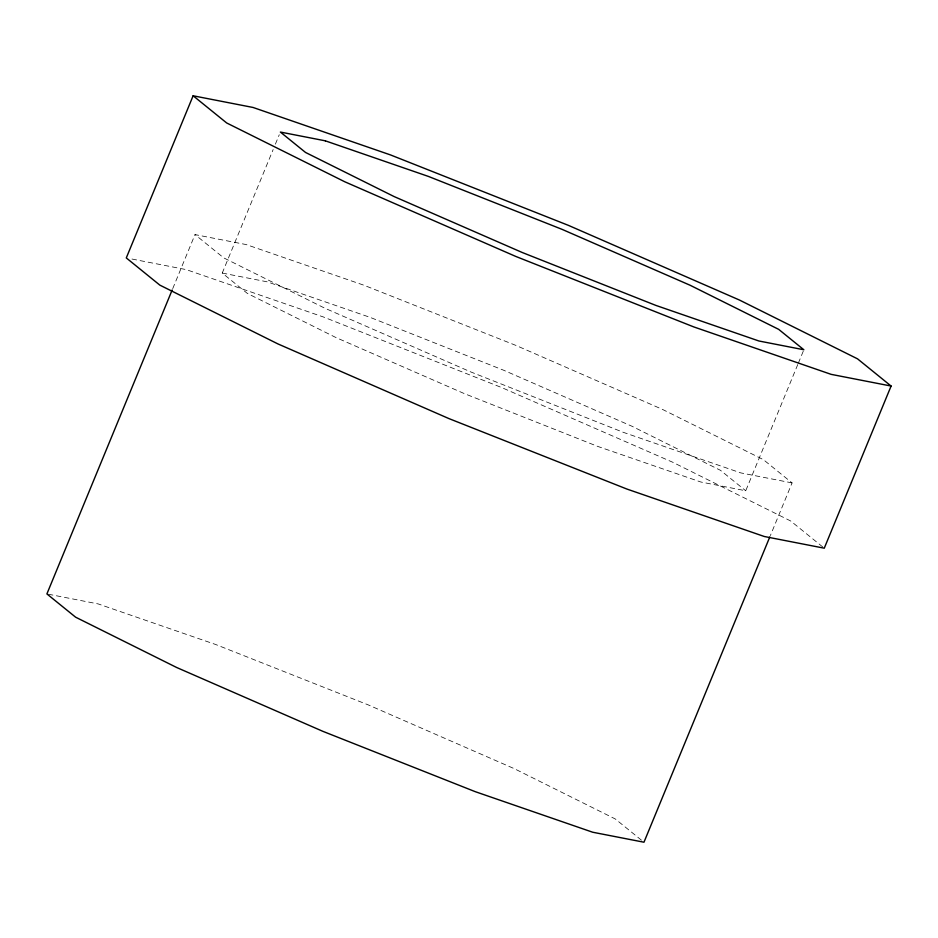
<?xml version="1.0" encoding="UTF-8"?>
<svg xmlns="http://www.w3.org/2000/svg" width="938" height="938" viewBox="0 0 938 938"><rect width="100%" height="100%" fill="white"/><g stroke="black" fill="none" stroke-linecap="round" stroke-linejoin="round"><path stroke-width="0.7" stroke-dasharray="4.69 3.52" d="M172.733 288.634L194.998 234.594L246.284 244.595L363.815 285.187L516.111 345.489L662.357 409.343L763.368 459.632L792.082 482.906L770.368 535.586M797.769 364.53L745.733 490.762L700.768 481.991L597.729 446.406L464.204 393.55L335.98 337.563L247.421 293.465L222.247 273.064L273.169 149.517M275.385 144.147L279.266 134.744M798.32 363.182L803.303 351.105M222.247 273.064L267.213 281.834L370.264 317.419L503.776 370.287L632.001 426.262L720.56 470.372L745.733 490.762M132 259.04L186.24 269.616L323.633 317.067L501.666 387.558L672.616 462.2L790.699 521L823.142 547.288M792.082 482.906L740.797 472.904L623.266 432.312L470.97 372.011L324.724 308.156L223.713 257.868L194.998 234.594M48.319 594.2L98.185 603.92L215.717 644.512L368.013 704.801L514.259 768.656L615.269 818.956L642.87 841.327"/><path stroke-width="1.41" d="M193.122 95.782L126.29 257.927L159.847 285.129L277.929 343.918L448.892 418.571L626.924 489.061L764.318 536.501L824.268 548.191L891.1 386.046L857.531 358.844L739.461 300.043L568.498 225.401L390.466 154.911L253.072 107.471L193.122 95.782L226.691 122.972L344.762 181.773L515.724 256.414L693.757 326.905L831.15 374.356L891.1 386.046M172.17 289.983L46.9 593.918L75.615 617.181L176.625 667.481L322.871 731.335L475.167 791.637L592.699 832.229L643.972 842.218L769.805 536.935M325.334 140.829L280.368 132.059L305.542 152.46L394.101 196.558L522.325 252.533L655.85 305.401L758.889 340.986L803.854 349.757L778.681 329.355L690.122 285.258L561.897 229.282L428.385 176.414L325.334 140.829"/></g></svg>
